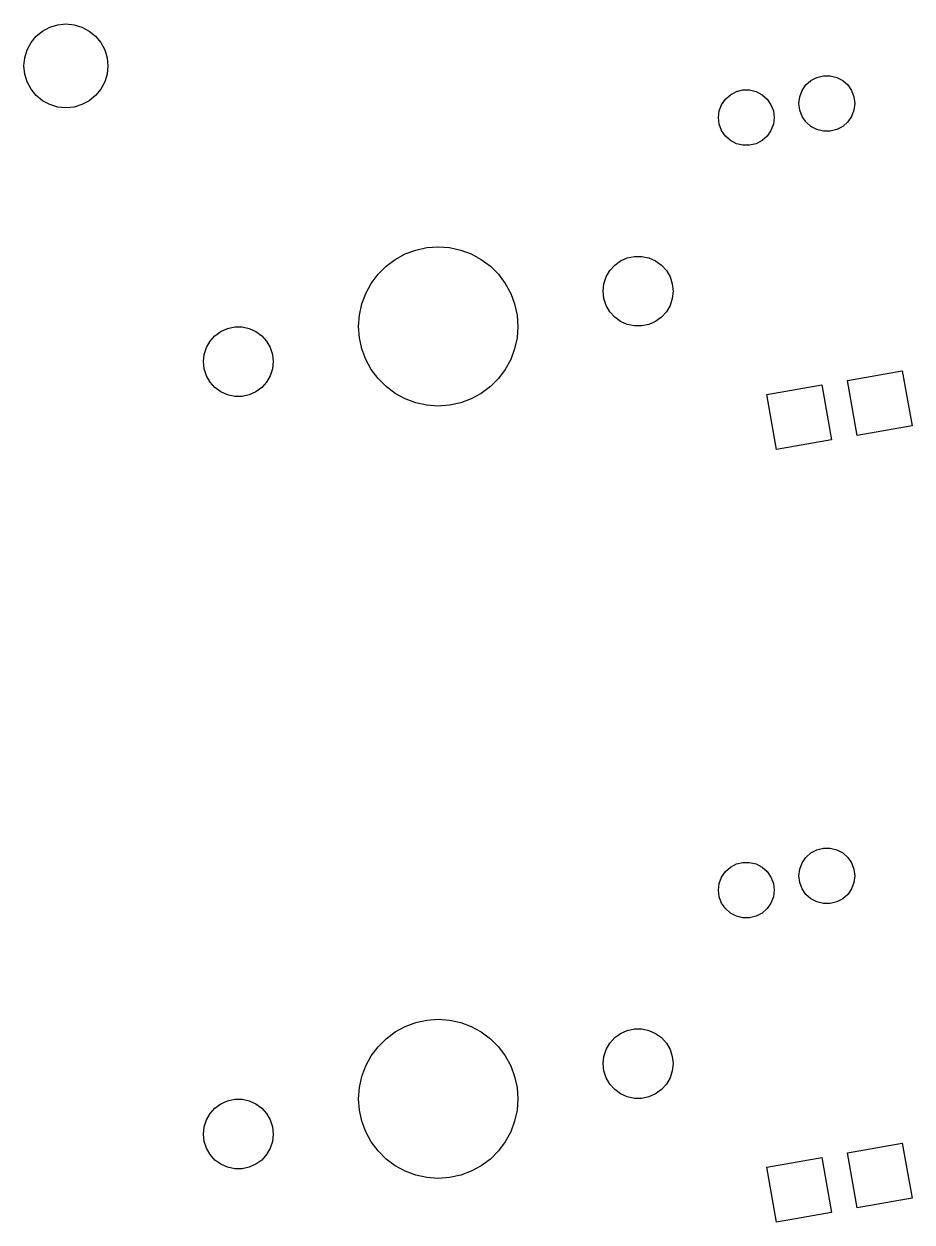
# Model space of a CAD drawing. Extents: x -139 to 23, y -82 to 9.
# Drawn here: x -115.78 to -93.56, y -32.72 to -2.72 of the extents above; entities that cross this region are included whole.
import ezdxf

# ---------------------------------------------------------------- set-up
doc = ezdxf.new("R2010")
doc.units = 0
doc.layers.add('BLACK', color=7, linetype='CONTINUOUS')

msp = doc.modelspace()

# ---------------------------------------------------------------- linework, layer by layer
at = {"layer": 'BLACK', "linetype": 'CONTINUOUS'}
for p, q in [((-115.476, -3.02857), (-115.317, -2.89799)), ((-115.317, -2.89799), (-115.135, -2.80096)), ((-115.135, -2.80096), (-114.938, -2.74121)), ((-114.938, -2.74121), (-114.734, -2.72103)), ((-114.734, -2.72103), (-114.529, -2.74121)), ((-114.529, -2.74121), (-114.332, -2.80096)), ((-114.332, -2.80096), (-114.15, -2.89799)), ((-114.15, -2.89799), (-113.991, -3.02857)), ((-115.704, -3.36921), (-115.607, -3.18768)), ((-115.607, -3.18768), (-115.476, -3.02857)), ((-113.991, -3.02857), (-113.86, -3.18768)), ((-113.86, -3.18768), (-113.763, -3.36921)), ((-115.784, -3.77103), (-115.763, -3.56619)), ((-115.763, -3.56619), (-115.704, -3.36921)), ((-113.763, -3.36921), (-113.704, -3.56619)), ((-113.704, -3.56619), (-113.684, -3.77103)), ((-115.763, -3.97588), (-115.784, -3.77103)), ((-113.684, -3.77103), (-113.704, -3.97588)), ((-115.704, -4.17285), (-115.763, -3.97588)), ((-115.607, -4.35438), (-115.704, -4.17285)), ((-113.763, -4.17285), (-113.86, -4.35438)), ((-113.704, -3.97588), (-113.763, -4.17285)), ((-96.2122, -4.24815), (-96.0862, -4.13649)), ((-96.0862, -4.13649), (-95.9371, -4.05823)), ((-95.9371, -4.05823), (-95.7736, -4.01793)), ((-95.7736, -4.01793), (-95.6052, -4.01793)), ((-95.6052, -4.01793), (-95.4417, -4.05823)), ((-95.4417, -4.05823), (-95.2926, -4.13649)), ((-95.2926, -4.13649), (-95.1666, -4.24815)), ((-115.476, -4.51349), (-115.607, -4.35438)), ((-113.86, -4.35438), (-113.991, -4.51349)), ((-98.2281, -4.60361), (-98.1021, -4.49194)), ((-98.1021, -4.49194), (-97.953, -4.41369)), ((-97.953, -4.41369), (-97.7895, -4.37339)), ((-97.7895, -4.37339), (-97.6211, -4.37339)), ((-97.6211, -4.37339), (-97.4576, -4.41369)), ((-97.4576, -4.41369), (-97.3085, -4.49194)), ((-97.3085, -4.49194), (-97.1825, -4.60361)), ((-96.3676, -4.54418), (-96.3079, -4.38673)), ((-96.3079, -4.38673), (-96.2122, -4.24815)), ((-95.1666, -4.24815), (-95.0709, -4.38673)), ((-95.0709, -4.38673), (-95.0112, -4.54418)), ((-115.317, -4.64407), (-115.476, -4.51349)), ((-115.135, -4.74111), (-115.317, -4.64407)), ((-114.938, -4.80086), (-115.135, -4.74111)), ((-114.332, -4.74111), (-114.529, -4.80086)), ((-114.15, -4.64407), (-114.332, -4.74111)), ((-113.991, -4.51349), (-114.15, -4.64407)), ((-98.3835, -4.89964), (-98.3238, -4.74219)), ((-98.3238, -4.74219), (-98.2281, -4.60361)), ((-97.1825, -4.60361), (-97.0868, -4.74219)), ((-97.0868, -4.74219), (-97.0271, -4.89964)), ((-96.3879, -4.71134), (-96.3676, -4.54418)), ((-96.3676, -4.8785), (-96.3879, -4.71134)), ((-95.0112, -4.54418), (-94.9909, -4.71134)), ((-94.9909, -4.71134), (-95.0112, -4.8785)), ((-114.734, -4.82103), (-114.938, -4.80086)), ((-114.529, -4.80086), (-114.734, -4.82103)), ((-98.4038, -5.0668), (-98.3835, -4.89964)), ((-98.3835, -5.23396), (-98.4038, -5.0668)), ((-97.0271, -4.89964), (-97.0068, -5.0668)), ((-97.0068, -5.0668), (-97.0271, -5.23396)), ((-96.3079, -5.03595), (-96.3676, -4.8785)), ((-96.2122, -5.17453), (-96.3079, -5.03595)), ((-95.0709, -5.03595), (-95.1666, -5.17453)), ((-95.0112, -4.8785), (-95.0709, -5.03595)), ((-98.3238, -5.39141), (-98.3835, -5.23396)), ((-98.2281, -5.52999), (-98.3238, -5.39141)), ((-97.0868, -5.39141), (-97.1825, -5.52999)), ((-97.0271, -5.23396), (-97.0868, -5.39141)), ((-96.0862, -5.2862), (-96.2122, -5.17453)), ((-95.9371, -5.36445), (-96.0862, -5.2862)), ((-95.7736, -5.40475), (-95.9371, -5.36445)), ((-95.4417, -5.36445), (-95.6052, -5.40475)), ((-95.2926, -5.2862), (-95.4417, -5.36445)), ((-95.1666, -5.17453), (-95.2926, -5.2862)), ((-98.1021, -5.64165), (-98.2281, -5.52999)), ((-97.953, -5.71991), (-98.1021, -5.64165)), ((-97.3085, -5.64165), (-97.4576, -5.71991)), ((-97.1825, -5.52999), (-97.3085, -5.64165)), ((-95.6052, -5.40475), (-95.7736, -5.40475)), ((-97.7895, -5.76021), (-97.953, -5.71991)), ((-97.6211, -5.76021), (-97.7895, -5.76021)), ((-97.4576, -5.71991), (-97.6211, -5.76021)), ((-106.244, -8.48147), (-105.978, -8.38205)), ((-105.978, -8.38205), (-105.7, -8.32158)), ((-105.7, -8.32158), (-105.416, -8.30129)), ((-105.416, -8.30129), (-105.132, -8.32158)), ((-105.132, -8.32158), (-104.854, -8.38205)), ((-104.854, -8.38205), (-104.588, -8.48147)), ((-106.722, -8.7883), (-106.494, -8.61781)), ((-106.494, -8.61781), (-106.244, -8.48147)), ((-104.588, -8.48147), (-104.338, -8.61781)), ((-104.338, -8.61781), (-104.11, -8.7883)), ((-100.999, -8.7628), (-100.851, -8.65528)), ((-100.851, -8.65528), (-100.684, -8.58088)), ((-100.684, -8.58088), (-100.505, -8.54285)), ((-100.505, -8.54285), (-100.322, -8.54285)), ((-100.322, -8.54285), (-100.143, -8.58088)), ((-100.143, -8.58088), (-99.9757, -8.65528)), ((-99.9757, -8.65528), (-99.8277, -8.7628)), ((-107.093, -9.2172), (-106.923, -8.98946)), ((-106.923, -8.98946), (-106.722, -8.7883)), ((-104.11, -8.7883), (-103.909, -8.98946)), ((-103.909, -8.98946), (-103.739, -9.2172)), ((-101.213, -9.05716), (-101.121, -8.89874)), ((-101.121, -8.89874), (-100.999, -8.7628)), ((-99.8277, -8.7628), (-99.7053, -8.89874)), ((-99.7053, -8.89874), (-99.6139, -9.05716)), ((-107.23, -9.46689), (-107.093, -9.2172)), ((-103.739, -9.2172), (-103.602, -9.46689)), ((-101.288, -9.41305), (-101.269, -9.23113)), ((-101.269, -9.23113), (-101.213, -9.05716)), ((-99.6139, -9.05716), (-99.5574, -9.23113)), ((-99.5574, -9.23113), (-99.5382, -9.41305)), ((-107.329, -9.73344), (-107.23, -9.46689)), ((-103.602, -9.46689), (-103.503, -9.73344)), ((-101.269, -9.59498), (-101.288, -9.41305)), ((-101.213, -9.76895), (-101.269, -9.59498)), ((-99.5574, -9.59498), (-99.6139, -9.76895)), ((-99.5382, -9.41305), (-99.5574, -9.59498)), ((-107.39, -10.0114), (-107.329, -9.73344)), ((-103.503, -9.73344), (-103.442, -10.0114)), ((-101.121, -9.92737), (-101.213, -9.76895)), ((-99.6139, -9.76895), (-99.7053, -9.92737)), ((-107.41, -10.2952), (-107.39, -10.0114)), ((-103.442, -10.0114), (-103.422, -10.2952)), ((-100.999, -10.0633), (-101.121, -9.92737)), ((-100.851, -10.1708), (-100.999, -10.0633)), ((-100.684, -10.2452), (-100.851, -10.1708)), ((-99.9757, -10.1708), (-100.143, -10.2452)), ((-99.8277, -10.0633), (-99.9757, -10.1708)), ((-99.7053, -9.92737), (-99.8277, -10.0633)), ((-111.004, -10.5271), (-110.856, -10.4195)), ((-110.856, -10.4195), (-110.689, -10.3451)), ((-110.689, -10.3451), (-110.51, -10.3071)), ((-110.51, -10.3071), (-110.327, -10.3071)), ((-110.327, -10.3071), (-110.148, -10.3451)), ((-110.148, -10.3451), (-109.981, -10.4195)), ((-109.981, -10.4195), (-109.833, -10.5271)), ((-107.39, -10.5789), (-107.41, -10.2952)), ((-103.422, -10.2952), (-103.442, -10.5789)), ((-100.505, -10.2833), (-100.684, -10.2452)), ((-100.322, -10.2833), (-100.505, -10.2833)), ((-100.143, -10.2452), (-100.322, -10.2833)), ((-111.218, -10.8214), (-111.127, -10.663)), ((-111.127, -10.663), (-111.004, -10.5271)), ((-109.833, -10.5271), (-109.711, -10.663)), ((-109.711, -10.663), (-109.62, -10.8214)), ((-107.329, -10.8569), (-107.39, -10.5789)), ((-103.442, -10.5789), (-103.503, -10.8569)), ((-111.294, -11.1773), (-111.275, -10.9954)), ((-111.275, -10.9954), (-111.218, -10.8214)), ((-109.62, -10.8214), (-109.563, -10.9954)), ((-109.563, -10.9954), (-109.544, -11.1773)), ((-107.23, -11.1235), (-107.329, -10.8569)), ((-103.503, -10.8569), (-103.602, -11.1235)), ((-111.275, -11.3592), (-111.294, -11.1773)), ((-111.218, -11.5332), (-111.275, -11.3592)), ((-109.563, -11.3592), (-109.62, -11.5332)), ((-109.544, -11.1773), (-109.563, -11.3592)), ((-107.093, -11.3732), (-107.23, -11.1235)), ((-106.923, -11.6009), (-107.093, -11.3732)), ((-103.739, -11.3732), (-103.909, -11.6009)), ((-103.602, -11.1235), (-103.739, -11.3732)), ((-111.127, -11.6916), (-111.218, -11.5332)), ((-111.004, -11.8276), (-111.127, -11.6916)), ((-109.711, -11.6916), (-109.833, -11.8276)), ((-109.62, -11.5332), (-109.711, -11.6916)), ((-106.722, -11.8021), (-106.923, -11.6009)), ((-103.909, -11.6009), (-104.11, -11.8021)), ((-95.1754, -11.649), (-93.7996, -11.4064)), ((-94.9328, -13.0248), (-95.1754, -11.649)), ((-93.7996, -11.4064), (-93.557, -12.7822)), ((-110.856, -11.9351), (-111.004, -11.8276)), ((-110.689, -12.0095), (-110.856, -11.9351)), ((-109.981, -11.9351), (-110.148, -12.0095)), ((-109.833, -11.8276), (-109.981, -11.9351)), ((-106.494, -11.9726), (-106.722, -11.8021)), ((-106.244, -12.1089), (-106.494, -11.9726)), ((-104.338, -11.9726), (-104.588, -12.1089)), ((-104.11, -11.8021), (-104.338, -11.9726)), ((-97.1913, -12.0044), (-95.8155, -11.7619)), ((-95.8155, -11.7619), (-95.5729, -13.1376)), ((-110.51, -12.0475), (-110.689, -12.0095)), ((-110.327, -12.0475), (-110.51, -12.0475)), ((-110.148, -12.0095), (-110.327, -12.0475)), ((-105.978, -12.2083), (-106.244, -12.1089)), ((-105.7, -12.2688), (-105.978, -12.2083)), ((-105.416, -12.2891), (-105.7, -12.2688)), ((-105.132, -12.2688), (-105.416, -12.2891)), ((-104.854, -12.2083), (-105.132, -12.2688)), ((-104.588, -12.1089), (-104.854, -12.2083)), ((-96.9487, -13.3802), (-97.1913, -12.0044)), ((-93.557, -12.7822), (-94.9328, -13.0248)), ((-95.5729, -13.1376), (-96.9487, -13.3802)), ((-96.0862, -23.4804), (-95.9371, -23.4021)), ((-95.9371, -23.4021), (-95.7736, -23.3618)), ((-95.7736, -23.3618), (-95.6052, -23.3618)), ((-95.6052, -23.3618), (-95.4417, -23.4021)), ((-95.4417, -23.4021), (-95.2926, -23.4804)), ((-96.3079, -23.7306), (-96.2122, -23.592)), ((-96.2122, -23.592), (-96.0862, -23.4804)), ((-95.2926, -23.4804), (-95.1666, -23.592)), ((-95.1666, -23.592), (-95.0709, -23.7306)), ((-98.3238, -24.0861), (-98.2281, -23.9475)), ((-98.2281, -23.9475), (-98.1021, -23.8358)), ((-98.1021, -23.8358), (-97.953, -23.7576)), ((-97.953, -23.7576), (-97.7895, -23.7173)), ((-97.7895, -23.7173), (-97.6211, -23.7173)), ((-97.6211, -23.7173), (-97.4576, -23.7576)), ((-97.4576, -23.7576), (-97.3085, -23.8358)), ((-97.3085, -23.8358), (-97.1825, -23.9475)), ((-97.1825, -23.9475), (-97.0868, -24.0861)), ((-96.3879, -24.0552), (-96.3676, -23.8881)), ((-96.3676, -23.8881), (-96.3079, -23.7306)), ((-95.0709, -23.7306), (-95.0112, -23.8881)), ((-95.0112, -23.8881), (-94.9909, -24.0552)), ((-98.4038, -24.4107), (-98.3835, -24.2435)), ((-98.3835, -24.2435), (-98.3238, -24.0861)), ((-97.0868, -24.0861), (-97.0271, -24.2435)), ((-97.0271, -24.2435), (-97.0068, -24.4107)), ((-96.3676, -24.2224), (-96.3879, -24.0552)), ((-96.3079, -24.3798), (-96.3676, -24.2224)), ((-95.0112, -24.2224), (-95.0709, -24.3798)), ((-94.9909, -24.0552), (-95.0112, -24.2224)), ((-98.3835, -24.5778), (-98.4038, -24.4107)), ((-98.3238, -24.7353), (-98.3835, -24.5778)), ((-97.0271, -24.5778), (-97.0868, -24.7353)), ((-97.0068, -24.4107), (-97.0271, -24.5778)), ((-96.2122, -24.5184), (-96.3079, -24.3798)), ((-96.0862, -24.6301), (-96.2122, -24.5184)), ((-95.1666, -24.5184), (-95.2926, -24.6301)), ((-95.0709, -24.3798), (-95.1666, -24.5184)), ((-98.2281, -24.8739), (-98.3238, -24.7353)), ((-98.1021, -24.9855), (-98.2281, -24.8739)), ((-97.1825, -24.8739), (-97.3085, -24.9855)), ((-97.0868, -24.7353), (-97.1825, -24.8739)), ((-95.9371, -24.7083), (-96.0862, -24.6301)), ((-95.7736, -24.7486), (-95.9371, -24.7083)), ((-95.6052, -24.7486), (-95.7736, -24.7486)), ((-95.4417, -24.7083), (-95.6052, -24.7486)), ((-95.2926, -24.6301), (-95.4417, -24.7083)), ((-97.953, -25.0638), (-98.1021, -24.9855)), ((-97.7895, -25.1041), (-97.953, -25.0638)), ((-97.6211, -25.1041), (-97.7895, -25.1041)), ((-97.4576, -25.0638), (-97.6211, -25.1041)), ((-97.3085, -24.9855), (-97.4576, -25.0638)), ((-106.494, -27.9617), (-106.244, -27.8253)), ((-106.244, -27.8253), (-105.978, -27.7259)), ((-105.978, -27.7259), (-105.7, -27.6655)), ((-105.7, -27.6655), (-105.416, -27.6452)), ((-105.416, -27.6452), (-105.132, -27.6655)), ((-105.132, -27.6655), (-104.854, -27.7259)), ((-104.854, -27.7259), (-104.588, -27.8253)), ((-104.588, -27.8253), (-104.338, -27.9617)), ((-100.684, -27.9248), (-100.505, -27.8867)), ((-100.505, -27.8867), (-100.322, -27.8867)), ((-100.322, -27.8867), (-100.143, -27.9248)), ((-106.923, -28.3333), (-106.722, -28.1322)), ((-106.722, -28.1322), (-106.494, -27.9617)), ((-104.338, -27.9617), (-104.11, -28.1322)), ((-104.11, -28.1322), (-103.909, -28.3333)), ((-101.121, -28.2426), (-100.999, -28.1067)), ((-100.999, -28.1067), (-100.851, -27.9992)), ((-100.851, -27.9992), (-100.684, -27.9248)), ((-100.143, -27.9248), (-99.9757, -27.9992)), ((-99.9757, -27.9992), (-99.8277, -28.1067)), ((-99.8277, -28.1067), (-99.7053, -28.2426)), ((-107.093, -28.5611), (-106.923, -28.3333)), ((-103.909, -28.3333), (-103.739, -28.5611)), ((-101.269, -28.575), (-101.213, -28.401)), ((-101.213, -28.401), (-101.121, -28.2426)), ((-99.7053, -28.2426), (-99.6139, -28.401)), ((-99.6139, -28.401), (-99.5574, -28.575)), ((-107.23, -28.8108), (-107.093, -28.5611)), ((-103.739, -28.5611), (-103.602, -28.8108)), ((-101.288, -28.7569), (-101.269, -28.575)), ((-101.269, -28.9389), (-101.288, -28.7569)), ((-99.5574, -28.575), (-99.5382, -28.7569)), ((-99.5382, -28.7569), (-99.5574, -28.9389)), ((-107.39, -29.3553), (-107.329, -29.0773)), ((-107.329, -29.0773), (-107.23, -28.8108)), ((-103.602, -28.8108), (-103.503, -29.0773)), ((-103.503, -29.0773), (-103.442, -29.3553)), ((-101.213, -29.1128), (-101.269, -28.9389)), ((-99.5574, -28.9389), (-99.6139, -29.1128)), ((-107.41, -29.6391), (-107.39, -29.3553)), ((-103.442, -29.3553), (-103.422, -29.6391)), ((-101.121, -29.2712), (-101.213, -29.1128)), ((-100.999, -29.4072), (-101.121, -29.2712)), ((-99.7053, -29.2712), (-99.8277, -29.4072)), ((-99.6139, -29.1128), (-99.7053, -29.2712)), ((-110.856, -29.7634), (-110.689, -29.689)), ((-110.689, -29.689), (-110.51, -29.651)), ((-110.51, -29.651), (-110.327, -29.651)), ((-110.327, -29.651), (-110.148, -29.689)), ((-110.148, -29.689), (-109.981, -29.7634)), ((-107.39, -29.9228), (-107.41, -29.6391)), ((-103.422, -29.6391), (-103.442, -29.9228)), ((-100.851, -29.5147), (-100.999, -29.4072)), ((-100.684, -29.5891), (-100.851, -29.5147)), ((-100.505, -29.6271), (-100.684, -29.5891)), ((-100.322, -29.6271), (-100.505, -29.6271)), ((-100.143, -29.5891), (-100.322, -29.6271)), ((-99.9757, -29.5147), (-100.143, -29.5891)), ((-99.8277, -29.4072), (-99.9757, -29.5147)), ((-111.127, -30.0069), (-111.004, -29.8709)), ((-111.004, -29.8709), (-110.856, -29.7634)), ((-109.981, -29.7634), (-109.833, -29.8709)), ((-109.833, -29.8709), (-109.711, -30.0069)), ((-107.329, -30.2008), (-107.39, -29.9228)), ((-103.442, -29.9228), (-103.503, -30.2008)), ((-111.275, -30.3393), (-111.218, -30.1653)), ((-111.218, -30.1653), (-111.127, -30.0069)), ((-109.711, -30.0069), (-109.62, -30.1653)), ((-109.62, -30.1653), (-109.563, -30.3393)), ((-107.23, -30.4674), (-107.329, -30.2008)), ((-103.503, -30.2008), (-103.602, -30.4674)), ((-111.294, -30.5212), (-111.275, -30.3393)), ((-111.275, -30.7031), (-111.294, -30.5212)), ((-109.563, -30.3393), (-109.544, -30.5212)), ((-109.544, -30.5212), (-109.563, -30.7031)), ((-107.093, -30.717), (-107.23, -30.4674)), ((-103.602, -30.4674), (-103.739, -30.717)), ((-111.218, -30.8771), (-111.275, -30.7031)), ((-111.127, -31.0355), (-111.218, -30.8771)), ((-109.62, -30.8771), (-109.711, -31.0355)), ((-109.563, -30.7031), (-109.62, -30.8771)), ((-106.923, -30.9448), (-107.093, -30.717)), ((-103.739, -30.717), (-103.909, -30.9448)), ((-95.1754, -30.9929), (-93.7996, -30.7503)), ((-93.7996, -30.7503), (-93.557, -32.126)), ((-111.004, -31.1714), (-111.127, -31.0355)), ((-110.856, -31.279), (-111.004, -31.1714)), ((-109.833, -31.1714), (-109.981, -31.279)), ((-109.711, -31.0355), (-109.833, -31.1714)), ((-106.722, -31.146), (-106.923, -30.9448)), ((-106.494, -31.3164), (-106.722, -31.146)), ((-104.11, -31.146), (-104.338, -31.3164)), ((-103.909, -30.9448), (-104.11, -31.146)), ((-97.1913, -31.3483), (-95.8155, -31.1057)), ((-95.8155, -31.1057), (-95.5729, -32.4815)), ((-94.9328, -32.3686), (-95.1754, -30.9929)), ((-110.689, -31.3534), (-110.856, -31.279)), ((-110.51, -31.3914), (-110.689, -31.3534)), ((-110.327, -31.3914), (-110.51, -31.3914)), ((-110.148, -31.3534), (-110.327, -31.3914)), ((-109.981, -31.279), (-110.148, -31.3534)), ((-106.244, -31.4528), (-106.494, -31.3164)), ((-105.978, -31.5522), (-106.244, -31.4528)), ((-104.588, -31.4528), (-104.854, -31.5522)), ((-104.338, -31.3164), (-104.588, -31.4528)), ((-96.9487, -32.7241), (-97.1913, -31.3483)), ((-105.7, -31.6127), (-105.978, -31.5522)), ((-105.416, -31.633), (-105.7, -31.6127)), ((-105.132, -31.6127), (-105.416, -31.633)), ((-104.854, -31.5522), (-105.132, -31.6127)), ((-93.557, -32.126), (-94.9328, -32.3686)), ((-95.5729, -32.4815), (-96.9487, -32.7241))]:
    msp.add_line(p, q, dxfattribs=at)

doc.saveas('drawing.dxf')
